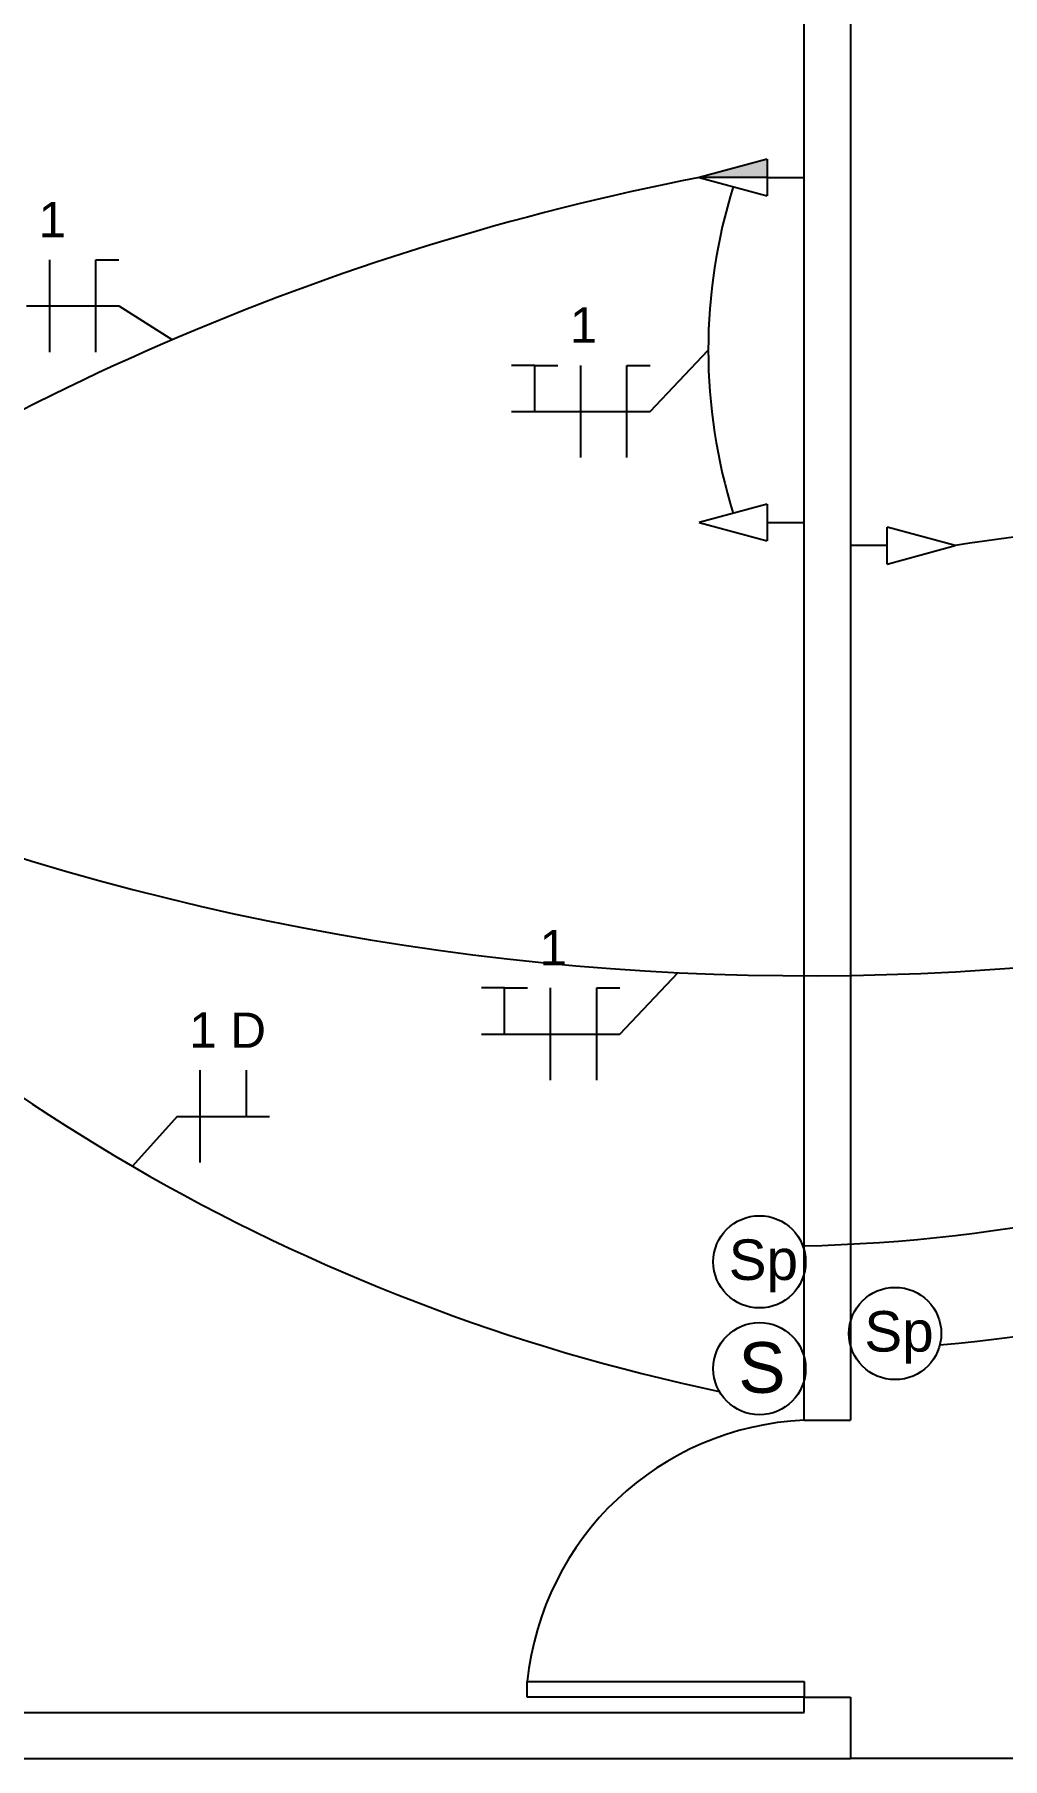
# Model space of a CAD drawing. Header units: millimetres. Extents: x 2979.6 to 3002.1, y 1616.9 to 1649.8.
# Drawn here: x 2988.92 to 2992.07, y 1623.37 to 1628.97 of the extents above; entities that cross this region are included whole.
import ezdxf

# ---------------------------------------------------------------- set-up
doc = ezdxf.new("R2010")
doc.units = ezdxf.units.MM
for name, color, linetype in [('Civil', 7, 'Continuous'), ('Elétrico', 2, 'Continuous'), ('Fiação', 5, 'Continuous')]:
    doc.layers.add(name, color=color, linetype=linetype)
doc.styles.get("Standard").update_dxf_attribs({"font": 'arial.ttf'})

msp = doc.modelspace()

# ---------------------------------------------------------------- hatches: boundary and pattern name
at = {"layer": 'Elétrico'}
h = msp.add_hatch(color=256, dxfattribs=at)
h.dxf.hatch_style = 1
h.paths.add_polyline_path([(2991.305, 1628.5676), (2991.0839, 1628.5078), (2991.305, 1628.5078)])
h.paths.add_polyline_path([(2986.255, 1641.2518), (2986.0339, 1641.192), (2986.255, 1641.192)])

# ---------------------------------------------------------------- linework, layer by layer
at = {"layer": 'Civil'}
for p, q in [((2991.425, 1624.4668), (2991.425, 1630.305)), ((2991.575, 1630.155), (2991.575, 1624.4668)), ((2991.425, 1624.4668), (2991.575, 1624.4668)), ((2990.525, 1623.5668), (2990.525, 1623.6168)), ((2990.525, 1623.6168), (2991.425, 1623.6168)), ((2991.425, 1623.6168), (2991.425, 1623.5668)), ((2991.425, 1623.5668), (2990.525, 1623.5668)), ((2991.425, 1623.5168), (2991.425, 1623.5668)), ((2991.425, 1623.5668), (2991.575, 1623.5668)), ((2991.575, 1623.5668), (2991.575, 1623.3668)), ((2983.875, 1623.5168), (2991.425, 1623.5168)), ((2983.875, 1623.3668), (2991.575, 1623.3668)), ((2997.275, 1623.3668), (2991.575, 1623.3668))]:
    msp.add_line(p, q, dxfattribs=at)
msp.add_arc((2991.466, 1623.5219), 0.9458, 92.4842, 174.2427, dxfattribs=at)
at = {"layer": 'Elétrico'}
for p, q in [((2991.305, 1628.5676), (2991.0839, 1628.5078)), ((2991.0839, 1628.5078), (2991.305, 1628.4481)), ((2991.305, 1628.5078), (2991.0839, 1628.5078)), ((2991.305, 1628.5078), (2991.425, 1628.5078)), ((2991.305, 1627.4457), (2991.0839, 1627.3859)), ((2991.0839, 1627.3859), (2991.305, 1627.3262)), ((2991.305, 1627.3859), (2991.425, 1627.3859)), ((2991.9161, 1627.3109), (2991.695, 1627.3707)), ((2991.695, 1627.3109), (2991.575, 1627.3109)), ((2991.695, 1627.2512), (2991.9161, 1627.3109))]:
    msp.add_line(p, q, dxfattribs=at)
for points in [[(2991.305, 1628.5676), (2991.305, 1628.4481)], [(2991.305, 1627.4457), (2991.305, 1627.3262)], [(2991.695, 1627.2512), (2991.695, 1627.3707)]]:
    msp.add_lwpolyline(points, dxfattribs=at)
for centre in [(2991.2796, 1624.9819), (2991.7205, 1624.7489), (2991.2796, 1624.6346)]:
    msp.add_circle(centre, 0.15, dxfattribs=at)
for centre, radius, start, end in [((2992.6835, 1620.2697), 8.392, 100.98834, 125.95888), ((2992.887, 1627.9469), 1.7739, 162.5795, 197.4205), ((2992.777, 1622.0818), 5.2995, 66.4697, 99.3482), ((2991.4379, 1634.6408), 8.7286, 245.72034, 293.19834), ((2992.4709, 1630.8526), 6.4295, 221.57381, 258.1365), ((2991.3168, 1630.1997), 5.1668, 271.1477, 314.9613), ((2991.4739, 1629.3352), 4.6398, 274.8467, 322.9871)]:
    msp.add_arc(centre, radius, start, end, dxfattribs=at)
at = {"layer": 'Fiação'}
for p, q in [((2988.9725, 1628.0904), (2988.9725, 1628.2404)), ((2989.1225, 1628.0904), (2989.1225, 1628.2404)), ((2989.1225, 1628.2404), (2989.1975, 1628.2404)), ((2988.8975, 1628.0904), (2989.0475, 1628.0904)), ((2988.9725, 1627.9404), (2988.9725, 1628.0904)), ((2989.0475, 1628.0904), (2989.1975, 1628.0904)), ((2989.1225, 1627.9404), (2989.1225, 1628.0904)), ((2989.1975, 1628.0904), (2989.3719, 1627.9807)), ((2990.9239, 1627.747), (2991.1131, 1627.9469)), ((2990.5489, 1627.897), (2990.4739, 1627.897)), ((2990.5489, 1627.747), (2990.5489, 1627.897)), ((2990.5489, 1627.897), (2990.6239, 1627.897)), ((2990.6989, 1627.747), (2990.6989, 1627.897)), ((2990.8489, 1627.747), (2990.8489, 1627.897)), ((2990.8489, 1627.897), (2990.9239, 1627.897)), ((2990.4739, 1627.747), (2990.6239, 1627.747)), ((2990.6239, 1627.747), (2990.7739, 1627.747)), ((2990.6989, 1627.597), (2990.6989, 1627.747)), ((2990.7739, 1627.747), (2990.9239, 1627.747)), ((2990.8489, 1627.597), (2990.8489, 1627.747)), ((2990.8257, 1625.7227), (2991.0149, 1625.9225)), ((2990.4507, 1625.8727), (2990.3757, 1625.8727)), ((2990.4507, 1625.7227), (2990.4507, 1625.8727)), ((2990.4507, 1625.8727), (2990.5257, 1625.8727)), ((2990.6007, 1625.7227), (2990.6007, 1625.8727)), ((2990.7507, 1625.7227), (2990.7507, 1625.8727)), ((2990.7507, 1625.8727), (2990.8257, 1625.8727)), ((2990.3757, 1625.7227), (2990.5257, 1625.7227)), ((2990.5257, 1625.7227), (2990.6757, 1625.7227)), ((2990.6007, 1625.5727), (2990.6007, 1625.7227)), ((2990.6757, 1625.7227), (2990.8257, 1625.7227)), ((2990.7507, 1625.5727), (2990.7507, 1625.7227)), ((2989.4621, 1625.4548), (2989.4621, 1625.6048)), ((2989.6121, 1625.4548), (2989.6121, 1625.6048)), ((2989.3871, 1625.4548), (2989.2421, 1625.2927)), ((2989.3871, 1625.4548), (2989.5371, 1625.4548)), ((2989.4621, 1625.3048), (2989.4621, 1625.4548)), ((2989.5371, 1625.4548), (2989.6871, 1625.4548))]:
    msp.add_line(p, q, dxfattribs=at)

# ---------------------------------------------------------------- texts
at = {"layer": 'Elétrico', "attachment_point": 1}
for s, insert, char_height in [('Sp', (2991.1797, 1625.0549), 0.13185), ('Sp', (2991.6206, 1624.8219), 0.13185), ('S', (2991.2108, 1624.7208), 0.1648)]:
    msp.add_mtext(s, dxfattribs=dict(at, insert=insert, char_height=char_height))
at = {"layer": 'Fiação', "char_height": 0.1147, "width": 0.182433, "attachment_point": 1}
for s, insert in [('1', (2988.9366, 1628.4287)), ('1', (2990.663, 1628.0854)), ('1', (2990.5648, 1626.061)), ('1', (2989.4262, 1625.7931)), ('D', (2989.56, 1625.7926))]:
    msp.add_mtext(s, dxfattribs=dict(at, insert=insert))

doc.saveas('drawing.dxf')
